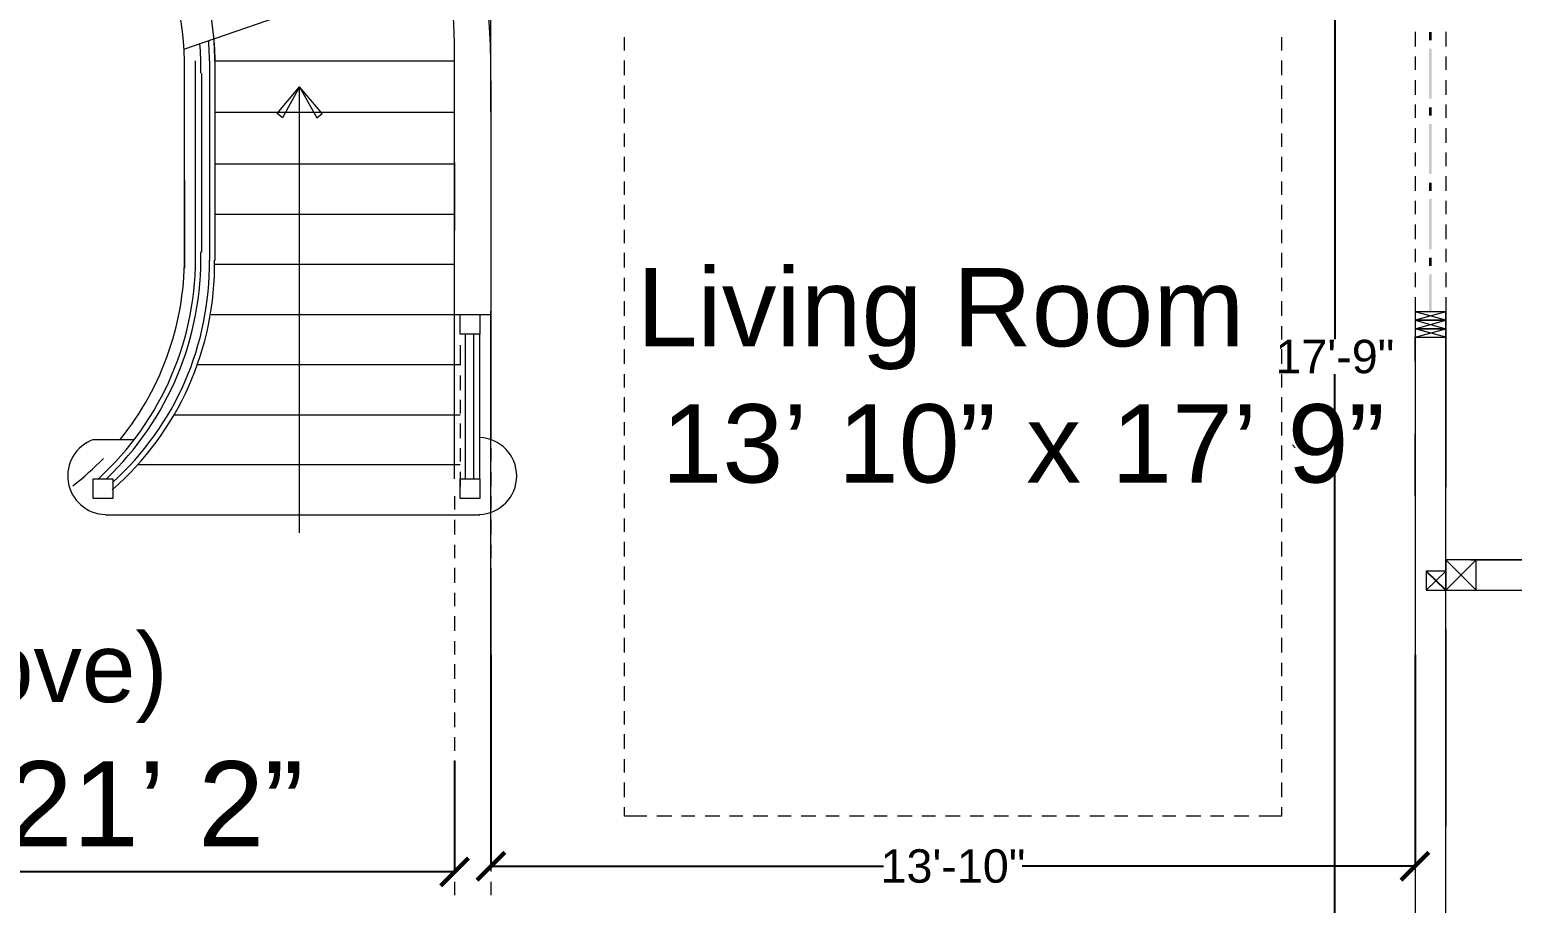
# Model space of a CAD drawing. Header units: inches. Extents: x 38 to 8673, y 1 to 7200.
# Drawn here: x 4852.1 to 5118.5, y 957.2 to 1114 of the extents above; entities that cross this region are included whole.
import ezdxf

# ---------------------------------------------------------------- set-up
doc = ezdxf.new("R2010")
doc.units = ezdxf.units.IN
doc.header["$MEASUREMENT"] = 0
doc.layers.add('PDF2_Layer 1', color=7, linetype='Continuous', true_color=0xffffff)
doc.layers.add('PDF2_Text', color=7, linetype='Continuous')
doc.styles.add('PDF Arial', font='arial.ttf')
doc.styles.get("Standard").update_dxf_attribs({"font": 'arial.ttf'})
doc.dimstyles.get("Standard").update_dxf_attribs({"dimtxt": 6, "dimasz": 5, "dimexe": 0.18, "dimexo": 0.0625, "dimgap": 0.09, "dimtad": 0, "dimtih": 1, "dimtoh": 1, "dimdec": 0, "dimzin": 0, "dimdsep": 46, "dimlunit": 4, "dimtxsty": 'Standard', "dimblk": 'ARCHTICK', "dimcen": 0.09, "dimclrd": 3, "dimclre": 3, "dimclrt": 1, "dimadec": 0, "dimazin": 0, "dimtfac": 1, "dimtdec": 0, "dimtofl": 0, "dimtmove": 0, "dimatfit": 3, "dimfxl": 100, "dimtolj": 1, "dimtzin": 0, "dimarcsym": 0})

# ---------------------------------------------------------------- blocks, each defined once
blk = doc.blocks.new('_ArchTick')
at = {"color": 0, "linetype": 'ByBlock', "const_width": 0.15}
blk.add_lwpolyline([(-0.5, -0.5), (0.5, 0.5)], dxfattribs=at)
blk = doc.blocks.new('*D29')
at = {"color": 3, "lineweight": -2, "transparency": 16777216}
for p, q in [((4715.94, 983.31), (4715.94, 962.63)), ((4928.46, 982.75), (4928.46, 962.63)), ((4715.94, 962.81), (4812.08, 962.81)), ((4928.46, 962.81), (4832.31, 962.81))]:
    blk.add_line(p, q, dxfattribs=at)
at = {"layer": 'Defpoints', "color": 0, "transparency": 16777216}
for p in [(4715.94, 983.37), (4928.46, 982.81), (4928.46, 962.81)]:
    blk.add_point(p, dxfattribs=at)
at = {"color": 3, "lineweight": -2, "transparency": 16777216, "xscale": 5, "yscale": 5, "zscale": 5, "rotation": 180}
blk.add_blockref('_ArchTick', (4715.94, 962.81), dxfattribs=at)
at = {"color": 3, "lineweight": -2, "transparency": 16777216, "xscale": 5, "yscale": 5, "zscale": 5}
blk.add_blockref('_ArchTick', (4928.46, 962.81), dxfattribs=at)
at = {"color": 1, "transparency": 16777216, "insert": (4822.2, 962.81), "char_height": 6, "attachment_point": 5}
blk.add_mtext('\\A1;17\'-9"', dxfattribs=at)
blk = doc.blocks.new('*D36')
at = {"color": 3, "lineweight": -2, "transparency": 16777216}
for p, q in [((5020.2, 1161.77), (5086.76, 1161.77)), ((5086.58, 1161.77), (5086.58, 1058.44)), ((5086.58, 948.81), (5086.58, 1052.14)), ((5020.2, 948.81), (5086.76, 948.81))]:
    blk.add_line(p, q, dxfattribs=at)
at = {"layer": 'Defpoints', "color": 0, "transparency": 16777216}
for p in [(5020.14, 1161.77), (5086.58, 1161.77), (5020.14, 948.81)]:
    blk.add_point(p, dxfattribs=at)
at = {"color": 3, "lineweight": -2, "transparency": 16777216, "xscale": 5, "yscale": 5, "zscale": 5}
for p, rotation in [((5086.58, 1161.77), 90), ((5086.58, 948.81), 270)]:
    blk.add_blockref('_ArchTick', p, dxfattribs=dict(at, rotation=rotation))
at = {"color": 1, "transparency": 16777216, "insert": (5086.58, 1055.29), "char_height": 6, "attachment_point": 5}
blk.add_mtext('\\A1;17\'-9"', dxfattribs=at)
blk = doc.blocks.new('*D37')
at = {"color": 3, "lineweight": -2, "transparency": 16777216}
for p, q in [((4934.98, 1001.79), (4934.98, 963.65)), ((5100.98, 1001.79), (5100.98, 963.65)), ((4934.98, 963.83), (5005.53, 963.83)), ((5100.98, 963.83), (5030.42, 963.83))]:
    blk.add_line(p, q, dxfattribs=at)
at = {"layer": 'Defpoints', "color": 0, "transparency": 16777216}
for p in [(4934.98, 1001.85), (5100.98, 1001.85), (5100.98, 963.83)]:
    blk.add_point(p, dxfattribs=at)
at = {"color": 3, "lineweight": -2, "transparency": 16777216, "xscale": 5, "yscale": 5, "zscale": 5, "rotation": 180}
blk.add_blockref('_ArchTick', (4934.98, 963.83), dxfattribs=at)
at = {"color": 3, "lineweight": -2, "transparency": 16777216, "xscale": 5, "yscale": 5, "zscale": 5}
blk.add_blockref('_ArchTick', (5100.98, 963.83), dxfattribs=at)
at = {"color": 1, "transparency": 16777216, "insert": (5017.98, 963.83), "char_height": 6, "attachment_point": 5}
blk.add_mtext('\\A1;13\'-10"', dxfattribs=at)
blk = doc.blocks.new('*D45')
at = {"color": 3, "lineweight": -2, "transparency": 16777216}
for p, q in [((5356.46, 1016.03), (5356.46, 754.37)), ((5106.5, 943.23), (5106.5, 754.37)), ((5106.5, 754.55), (5218.7, 754.55)), ((5356.46, 754.55), (5244.26, 754.55))]:
    blk.add_line(p, q, dxfattribs=at)
at = {"layer": 'Defpoints', "color": 0, "transparency": 16777216}
for p in [(5356.46, 1016.09), (5106.5, 943.29), (5356.46, 754.55)]:
    blk.add_point(p, dxfattribs=at)
at = {"color": 3, "lineweight": -2, "transparency": 16777216, "xscale": 5, "yscale": 5, "zscale": 5, "rotation": 180}
blk.add_blockref('_ArchTick', (5106.5, 754.55), dxfattribs=at)
at = {"color": 3, "lineweight": -2, "transparency": 16777216, "xscale": 5, "yscale": 5, "zscale": 5}
blk.add_blockref('_ArchTick', (5356.46, 754.55), dxfattribs=at)
at = {"color": 1, "transparency": 16777216, "insert": (5231.48, 754.55), "char_height": 6, "attachment_point": 5}
blk.add_mtext('\\A1;20\'-10"', dxfattribs=at)
blk = doc.blocks.new('*D46')
at = {"color": 3, "lineweight": -2, "transparency": 16777216}
for p, q in [((5356.46, 1013.31), (5356.46, 694.33)), ((4292.42, 817.23), (4292.42, 694.33)), ((4292.42, 694.51), (4814.04, 694.51)), ((5356.46, 694.51), (4834.84, 694.51))]:
    blk.add_line(p, q, dxfattribs=at)
at = {"layer": 'Defpoints', "color": 0, "transparency": 16777216}
for p in [(5356.46, 1013.37), (4292.42, 817.29), (5356.46, 694.51)]:
    blk.add_point(p, dxfattribs=at)
at = {"color": 3, "lineweight": -2, "transparency": 16777216, "xscale": 5, "yscale": 5, "zscale": 5, "rotation": 180}
blk.add_blockref('_ArchTick', (4292.42, 694.51), dxfattribs=at)
at = {"color": 3, "lineweight": -2, "transparency": 16777216, "xscale": 5, "yscale": 5, "zscale": 5}
blk.add_blockref('_ArchTick', (5356.46, 694.51), dxfattribs=at)
at = {"color": 1, "transparency": 16777216, "insert": (4824.44, 694.51), "char_height": 6, "attachment_point": 5}
blk.add_mtext('\\A1;88\'-8"', dxfattribs=at)
blk = doc.blocks.new('*D53')
at = {"color": 3, "lineweight": -2, "transparency": 16777216}
for p, q in [((4542.48, 1663.37), (5461.17, 1663.37)), ((5460.99, 1663.37), (5460.99, 1234.43)), ((5460.99, 799.29), (5460.99, 1228.23)), ((4930.72, 799.29), (5461.17, 799.29))]:
    blk.add_line(p, q, dxfattribs=at)
at = {"layer": 'Defpoints', "color": 0, "transparency": 16777216}
for p in [(4542.42, 1663.37), (5460.99, 1663.37), (4930.66, 799.29)]:
    blk.add_point(p, dxfattribs=at)
at = {"color": 3, "lineweight": -2, "transparency": 16777216, "xscale": 5, "yscale": 5, "zscale": 5}
for p, rotation in [((5460.99, 1663.37), 90), ((5460.99, 799.29), 270)]:
    blk.add_blockref('_ArchTick', p, dxfattribs=dict(at, rotation=rotation))
at = {"color": 1, "transparency": 16777216, "insert": (5460.99, 1231.33), "char_height": 6, "attachment_point": 5}
blk.add_mtext("\\A1;72'", dxfattribs=at)

msp = doc.modelspace()

# ---------------------------------------------------------------- linework, layer by layer
msp.add_line((5106.5, 1013.37), (5102.98, 1016.81))
at = {"layer": 'PDF2_Layer 1', "lineweight": 0}
for points in [[(4934.98, 1099.21), (4934.98, 1161.77)], [(4879.86, 1110.49), (4904.18, 1118.89)], [(5100.98, 1113.61), (5100.98, 1110.97)], [(5106.5, 1113.61), (5106.5, 1110.97)], [(4958.98, 1110.25), (4958.98, 1112.65)], [(5076.98, 1112.65), (5076.98, 1110.25)], [(4884.5, 1072.57), (4884.5, 1108.41)], [(4885.46, 1072.57), (4885.46, 1108.41), (4928.46, 1108.41)], [(4928.46, 1053.93), (4928.46, 1108.41)], [(4958.98, 1105.85), (4958.98, 1108.49)], [(5076.98, 1108.49), (5076.98, 1105.85)], [(5100.98, 1109.21), (5100.98, 1106.81)], [(5106.5, 1109.21), (5106.5, 1106.81)], [(4882.98, 1106.17), (4882.98, 1074.09)], [(4900.58, 1023.69), (4900.58, 1103.77), (4897.54, 1098.17), (4896.58, 1098.97), (4900.58, 1103.77), (4903.7, 1098.17), (4904.66, 1098.97), (4900.58, 1103.77)], [(4934.98, 1104.81), (4934.98, 1040.41)], [(4958.98, 1101.61), (4958.98, 1104.01)], [(5076.98, 1104.01), (5076.98, 1101.61)], [(5100.98, 1104.97), (5100.98, 1102.33)], [(5106.5, 1104.97), (5106.5, 1102.33)], [(5100.98, 1100.57), (5100.98, 1098.17)], [(5106.5, 1100.57), (5106.5, 1098.17)], [(4885.46, 1099.21), (4928.46, 1099.21)], [(4958.98, 1097.21), (4958.98, 1099.85)], [(5076.98, 1099.85), (5076.98, 1097.21)], [(4958.98, 1092.97), (4958.98, 1095.37)], [(5076.98, 1095.37), (5076.98, 1092.97)], [(5100.98, 1096.33), (5100.98, 1093.69)], [(5106.5, 1096.33), (5106.5, 1093.69)], [(5100.98, 1091.93), (5100.98, 1089.53)], [(5106.5, 1091.93), (5106.5, 1089.53)], [(4885.46, 1089.93), (4928.46, 1089.93)], [(4928.46, 1090.17), (4928.46, 1077.93)], [(4958.98, 1088.57), (4958.98, 1091.21)], [(5076.98, 1091.21), (5076.98, 1088.57)], [(4880.02, 1071.21), (4880.02, 1086.97)], [(4958.98, 1084.33), (4958.98, 1086.73)], [(5076.98, 1086.73), (5076.98, 1084.33)], [(5100.98, 1087.69), (5100.98, 1085.05)], [(5106.5, 1087.69), (5106.5, 1085.05)], [(4958.98, 1079.93), (4958.98, 1082.57)], [(5076.98, 1082.57), (5076.98, 1079.93)], [(5100.98, 1083.29), (5100.98, 1080.89)], [(5106.5, 1083.29), (5106.5, 1080.89)], [(4885.46, 1080.89), (4928.46, 1080.89)], [(5100.98, 1079.05), (5100.98, 1076.41)], [(5106.5, 1079.05), (5106.5, 1076.41)], [(4958.98, 1075.69), (4958.98, 1078.09)], [(5076.98, 1078.09), (5076.98, 1075.69)], [(4958.98, 1071.29), (4958.98, 1073.93)], [(5076.98, 1073.93), (5076.98, 1071.29)], [(5100.98, 1074.65), (5100.98, 1072.25)], [(5106.5, 1074.65), (5106.5, 1072.25)], [(4885.46, 1071.93), (4928.46, 1071.93)], [(4958.98, 1067.05), (4958.98, 1069.45)], [(5076.98, 1069.45), (5076.98, 1067.05)], [(5100.98, 1070.41), (5100.98, 1067.77)], [(5106.5, 1070.41), (5106.5, 1067.77)], [(4958.98, 1062.65), (4958.98, 1065.29)], [(5076.98, 1065.29), (5076.98, 1062.65)], [(5100.98, 1066.01), (5100.98, 1063.37)], [(5106.5, 1066.01), (5106.5, 1063.37)], [(4884.74, 1062.89), (4929.46, 1062.89)], [(4929.46, 1062.89), (4934.98, 1062.89)], [(4934.98, 1015.45), (4934.98, 995.85), (4934.98, 1063.45)], [(5106.5, 1058.81), (5100.98, 1060.33), (5106.5, 1061.85), (5100.98, 1063.37), (5100.98, 948.81), (5080.5, 948.81)], [(5106.5, 943.29), (5106.5, 1015.37), (5106.5, 1063.37), (5100.98, 1063.37)], [(5106.5, 1063.37), (5100.98, 1061.85), (5106.5, 1060.33)], [(5106.5, 1013.37), (5106.5, 1013.37), (5130.5, 1013.37), (5130.5, 1018.81), (5106.5, 1018.81), (5106.5, 1063.37)], [(4958.98, 1058.41), (4958.98, 1060.81)], [(5076.98, 1060.81), (5076.98, 1058.41)], [(5100.98, 1058.81), (5106.5, 1060.33)], [(4928.46, 1033.37), (4928.46, 1059.37)], [(4932.98, 1033.37), (4932.98, 1059.37), (4929.46, 1059.37)], [(4929.46, 1057.37), (4929.46, 1053.77)], [(4930.42, 1033.37), (4930.42, 1059.37)], [(4931.94, 1033.37), (4931.94, 1059.37)], [(4934.98, 1057.37), (4934.98, 1053.77)], [(4958.98, 1054.01), (4958.98, 1056.65)], [(5076.98, 1056.65), (5076.98, 1054.01)], [(4882.34, 1053.93), (4929.46, 1053.93)], [(4958.98, 1049.77), (4958.98, 1052.17)], [(5076.98, 1052.17), (5076.98, 1049.77)], [(4929.46, 1051.93), (4929.46, 1049.29)], [(4934.98, 1051.93), (4934.98, 1049.29)], [(4929.46, 1047.53), (4929.46, 1045.13)], [(4934.98, 1047.53), (4934.98, 1045.13)], [(4958.98, 1045.37), (4958.98, 1048.01)], [(5076.98, 1048.01), (5076.98, 1045.37)], [(4878.18, 1044.89), (4929.46, 1044.89)], [(4929.46, 1043.29), (4929.46, 1040.65)], [(4934.98, 1043.29), (4934.98, 1040.65)], [(4958.98, 1041.13), (4958.98, 1043.53)], [(5076.98, 1043.53), (5076.98, 1041.13)], [(5100.98, 1030.33), (5100.98, 1041.45)], [(4863.62, 1040.41), (4870.98, 1040.41)], [(4929.46, 1038.89), (4929.46, 1036.49)], [(4934.98, 1038.89), (4934.98, 1036.49)], [(4958.98, 1036.73), (4958.98, 1039.37)], [(5076.98, 1039.37), (5076.98, 1036.73)], [(4871.7, 1035.93), (4929.46, 1035.93)], [(4929.46, 1034.65), (4929.46, 1032.01)], [(4934.98, 1034.65), (4934.98, 1032.01)], [(4958.98, 1032.49), (4958.98, 1034.89)], [(5076.98, 1034.89), (5076.98, 1032.49)], [(4958.98, 1028.09), (4958.98, 1030.73)], [(5076.98, 1030.73), (5076.98, 1028.09)], [(4928.46, 1030.25), (4928.46, 1027.85)], [(4934.98, 1030.25), (4934.98, 1027.85)], [(4865.78, 1026.89), (4932.98, 1026.89)], [(4928.46, 1026.01), (4928.46, 1023.37)], [(4934.98, 1026.01), (4934.98, 1023.37)], [(4958.98, 1023.85), (4958.98, 1026.25)], [(5076.98, 1026.25), (5076.98, 1023.85)], [(4928.46, 1021.53), (4928.46, 1019.13)], [(4934.98, 1021.53), (4934.98, 1019.13)], [(4958.98, 1019.45), (4958.98, 1022.09)], [(5076.98, 1022.09), (5076.98, 1019.45)], [(4928.46, 1017.37), (4928.46, 1014.73)], [(4934.98, 1017.37), (4934.98, 1014.73)], [(4958.98, 1015.21), (4958.98, 1017.61)], [(5076.98, 1017.61), (5076.98, 1015.21)], [(5110.98, 1018.81), (5138.5, 1018.81)], [(4934.98, 982.97), (4934.98, 1015.77)], [(5102.98, 1013.37), (5106.5, 1016.81)], [(4928.46, 1012.89), (4928.46, 1010.49)], [(4934.98, 1012.89), (4934.98, 1010.49)], [(4958.98, 1010.81), (4958.98, 1013.45)], [(5076.98, 1013.45), (5076.98, 1010.81)], [(5110.98, 1013.37), (5130.5, 1013.37)], [(4928.46, 1008.73), (4928.46, 1006.09)], [(4934.98, 1008.73), (4934.98, 1006.09)], [(4958.98, 1006.57), (4958.98, 1008.97)], [(5076.98, 1008.97), (5076.98, 1006.57)], [(4928.46, 1004.25), (4928.46, 1001.85)], [(4934.98, 1004.25), (4934.98, 1001.85)], [(4958.98, 1002.17), (4958.98, 1004.81)], [(5076.98, 1004.81), (5076.98, 1002.17)], [(5106.5, 1006.33), (5106.5, 971.05)], [(4928.46, 1000.09), (4928.46, 997.45)], [(4934.98, 1000.09), (4934.98, 997.45)], [(4958.98, 997.93), (4958.98, 1000.33)], [(5076.98, 1000.33), (5076.98, 997.93)], [(4958.98, 993.53), (4958.98, 996.17)], [(5076.98, 996.17), (5076.98, 993.53)], [(4928.46, 995.61), (4928.46, 993.21)], [(4934.98, 995.61), (4934.98, 993.21)], [(4928.46, 991.45), (4928.46, 988.81)], [(4934.98, 991.45), (4934.98, 988.81)], [(4958.98, 989.29), (4958.98, 991.69)], [(5076.98, 991.69), (5076.98, 989.29)], [(4928.46, 986.97), (4928.46, 984.57)], [(4934.98, 986.97), (4934.98, 984.57)], [(4958.98, 984.89), (4958.98, 987.53)], [(5076.98, 987.53), (5076.98, 984.89)], [(4928.46, 982.81), (4928.46, 980.17)], [(4934.98, 982.81), (4934.98, 980.17)], [(4958.98, 980.65), (4958.98, 983.05)], [(5076.98, 983.05), (5076.98, 980.65)], [(4928.46, 978.33), (4928.46, 975.93)], [(4934.98, 978.33), (4934.98, 975.93)], [(4958.98, 976.25), (4958.98, 978.89)], [(5076.98, 978.89), (5076.98, 976.25)], [(4928.46, 974.17), (4928.46, 971.53)], [(4934.98, 974.17), (4934.98, 971.53)], [(4962.98, 972.81), (4958.98, 972.81), (4958.98, 974.41)], [(4967.46, 972.81), (4964.82, 972.81)], [(4971.62, 972.81), (4969.22, 972.81)], [(4976.1, 972.81), (4973.46, 972.81)], [(4980.26, 972.81), (4977.86, 972.81)], [(4984.74, 972.81), (4982.1, 972.81)], [(4988.9, 972.81), (4986.5, 972.81)], [(4993.38, 972.81), (4990.74, 972.81)], [(4997.54, 972.81), (4995.14, 972.81)], [(5002.02, 972.81), (4999.38, 972.81)], [(5006.18, 972.81), (5003.78, 972.81)], [(5010.66, 972.81), (5008.02, 972.81)], [(5014.82, 972.81), (5012.42, 972.81)], [(5019.3, 972.81), (5016.66, 972.81)], [(5023.46, 972.81), (5021.06, 972.81)], [(5027.94, 972.81), (5025.3, 972.81)], [(5032.1, 972.81), (5029.7, 972.81)], [(5036.58, 972.81), (5033.94, 972.81)], [(5040.74, 972.81), (5038.34, 972.81)], [(5045.22, 972.81), (5042.58, 972.81)], [(5049.38, 972.81), (5046.98, 972.81)], [(5053.86, 972.81), (5051.22, 972.81)], [(5058.02, 972.81), (5055.62, 972.81)], [(5062.5, 972.81), (5059.86, 972.81)], [(5066.66, 972.81), (5064.26, 972.81)], [(5071.14, 972.81), (5068.5, 972.81)], [(5076.98, 974.41), (5076.98, 972.81), (5072.9, 972.81)], [(4928.46, 969.69), (4928.46, 967.29)], [(4934.98, 969.69), (4934.98, 967.29)], [(4928.46, 965.53), (4928.46, 962.89)], [(4934.98, 965.53), (4934.98, 962.89)], [(4928.46, 961.05), (4928.46, 958.65)], [(4934.98, 961.05), (4934.98, 958.65)]]:
    msp.add_lwpolyline(points, dxfattribs=at)
for points in [[(4879.94, 1074.25), (4879.94, 1108.41, 0.265574), (4852.65, 1153.96)], [(4864.48, 1033.37, 0.216558), (4881.94, 1074.25), (4881.94, 1108.41)]]:
    msp.add_lwpolyline(points, format="xyb", dxfattribs=at)
for points in [[(4932.98, 1059.37), (4929.46, 1059.37), (4929.46, 1062.89), (4932.98, 1062.89)], [(5100.98, 1061.85), (5106.5, 1061.85), (5106.5, 1063.37), (5100.98, 1063.37)], [(5106.5, 1063.45), (5106.5, 1031.85)], [(5100.98, 1060.33), (5106.5, 1060.33), (5106.5, 1061.85), (5100.98, 1061.85)], [(5100.98, 1058.81), (5106.5, 1058.81), (5106.5, 1060.33), (5100.98, 1060.33)], [(5100.98, 1054.49), (5100.98, 1058.81)], [(5079.46, 1038.97), (5078.98, 1039.45)], [(4867.06, 1029.85), (4863.54, 1029.85), (4863.54, 1033.37), (4867.06, 1033.37)], [(4932.98, 1029.85), (4929.46, 1029.85), (4929.46, 1033.37), (4932.98, 1033.37)], [(5106.5, 1018.81), (5111.94, 1013.37)], [(5111.94, 1018.81), (5106.5, 1013.37)], [(5106.5, 1013.37), (5111.94, 1013.37), (5111.94, 1018.81), (5106.5, 1018.81)], [(5106.5, 1013.37), (5111.94, 1013.37), (5111.94, 1018.81), (5106.5, 1018.81)], [(5102.98, 1013.37), (5106.5, 1013.37), (5106.5, 1016.81), (5102.98, 1016.81)]]:
    msp.add_lwpolyline(points, close=True, dxfattribs=at)
for centre, radius, start, end in [((4829.28, 1110.11), 99.19, 359.0163, 58.778), ((4826.46, 1107.33), 108.52, 358.6923, 52.0574), ((4826.46, 1107.33), 59, 1.1752, 63.6322), ((4828.06, 1107.32), 54.83, 358.8443, 4.3939), ((4831.12, 1108.42), 53.3, 0.0048, 3.9299), ((4831.96, 1108.46), 53.42, 359.9559, 4.2374), ((4828.22, 1073.01), 54.68, 313.5831, 1.1742), ((4828.22, 1073.01), 51.72, 320.9508, 1.3287), ((4831.65, 1071.89), 53.72, 311.1226, 0.785), ((4831.66, 1071.89), 52.76, 312.0781, 0.7894), ((4865.9, 1033.89), 6.92, 109.5252, 268.3756), ((4932.7, 1033.89), 6.92, 271.642, 88.3663), ((4828.19, 1073.04), 51.76, 307.7693, 315.9529)]:
    msp.add_arc(centre, radius, start, end, dxfattribs=at)
at = {"layer": 'PDF2_Layer 1', "lineweight": 0, "transparency": 33554559}
for points in [[(5103.94, 1113.61), (5103.46, 1113.61), (5103.94, 1112.09)], [(5103.46, 1113.61), (5103.94, 1112.09), (5103.46, 1112.09)], [(5103.94, 1110.57), (5103.46, 1110.57), (5103.94, 1101.61)], [(5103.46, 1110.57), (5103.94, 1101.61), (5103.46, 1101.61)], [(5103.94, 1100.09), (5103.46, 1100.09), (5103.94, 1098.57)], [(5103.46, 1100.09), (5103.94, 1098.57), (5103.46, 1098.57)], [(5103.94, 1097.05), (5103.46, 1097.05), (5103.94, 1088.09)], [(5103.46, 1097.05), (5103.94, 1088.09), (5103.46, 1088.09)], [(5103.94, 1086.57), (5103.46, 1086.57), (5103.94, 1085.05)], [(5103.46, 1086.57), (5103.94, 1085.05), (5103.46, 1085.05)], [(5103.94, 1083.61), (5103.46, 1083.61), (5103.94, 1074.57)], [(5103.46, 1083.61), (5103.94, 1074.57), (5103.46, 1074.57)], [(5103.94, 1073.05), (5103.46, 1073.05), (5103.94, 1071.61)], [(5103.46, 1073.05), (5103.94, 1071.61), (5103.46, 1071.61)], [(5103.94, 1070.09), (5103.46, 1070.09), (5103.94, 1063.37)], [(5103.46, 1070.09), (5103.94, 1063.37), (5103.46, 1063.37)]]:
    msp.add_solid(points, dxfattribs=at)

# ---------------------------------------------------------------- texts
at = {"layer": 'PDF2_Text', "lineweight": 0, "attachment_point": 7, "style": 'PDF Arial'}
for s, insert, char_height in [('Living Room', (4961.17, 1052.92), 14.0601), ('13’ 10” x 17’ 9”', (4965.65, 1032.51), 14.0601), ('(open above)', (4774.78, 989.54), 12.4076), ('17’ 9” x 21’ 2”', (4772.13, 967.19), 15.2708)]:
    msp.add_mtext(s, dxfattribs=dict(at, insert=insert, char_height=char_height))

# ---------------------------------------------------------------- dimensions: what is measured, and where the dimension line sits
for base, p1, p2, picture, middle in [((5460.99, 1663.37), (4930.66, 799.29), (4542.42, 1663.37), '*D53', (5460.99, 1231.33)), ((5086.58, 1161.77), (5020.14, 948.81), (5020.14, 1161.77), '*D36', (5086.58, 1055.29))]:
    dim = msp.add_linear_dim(base=base, p1=p1, p2=p2, angle=90, dimstyle='Standard')
    dim.commit()
    dim.dimension.update_dxf_attribs({"geometry": picture, "text_midpoint": middle})
for base, p1, p2, picture, middle in [((5356.46, 754.55), (5106.5, 943.29), (5356.46, 1016.09), '*D45', (5231.48, 754.55)), ((5356.46, 694.51), (4292.42, 817.29), (5356.46, 1013.37), '*D46', (4824.44, 694.51)), ((5100.98, 963.83), (4934.98, 1001.85), (5100.98, 1001.85), '*D37', (5017.98, 963.83)), ((4928.46, 962.81), (4715.94, 983.37), (4928.46, 982.81), '*D29', (4822.2, 962.81))]:
    dim = msp.add_linear_dim(base=base, p1=p1, p2=p2, dimstyle='Standard')
    dim.commit()
    dim.dimension.update_dxf_attribs({"geometry": picture, "text_midpoint": middle})

doc.saveas('drawing.dxf')
